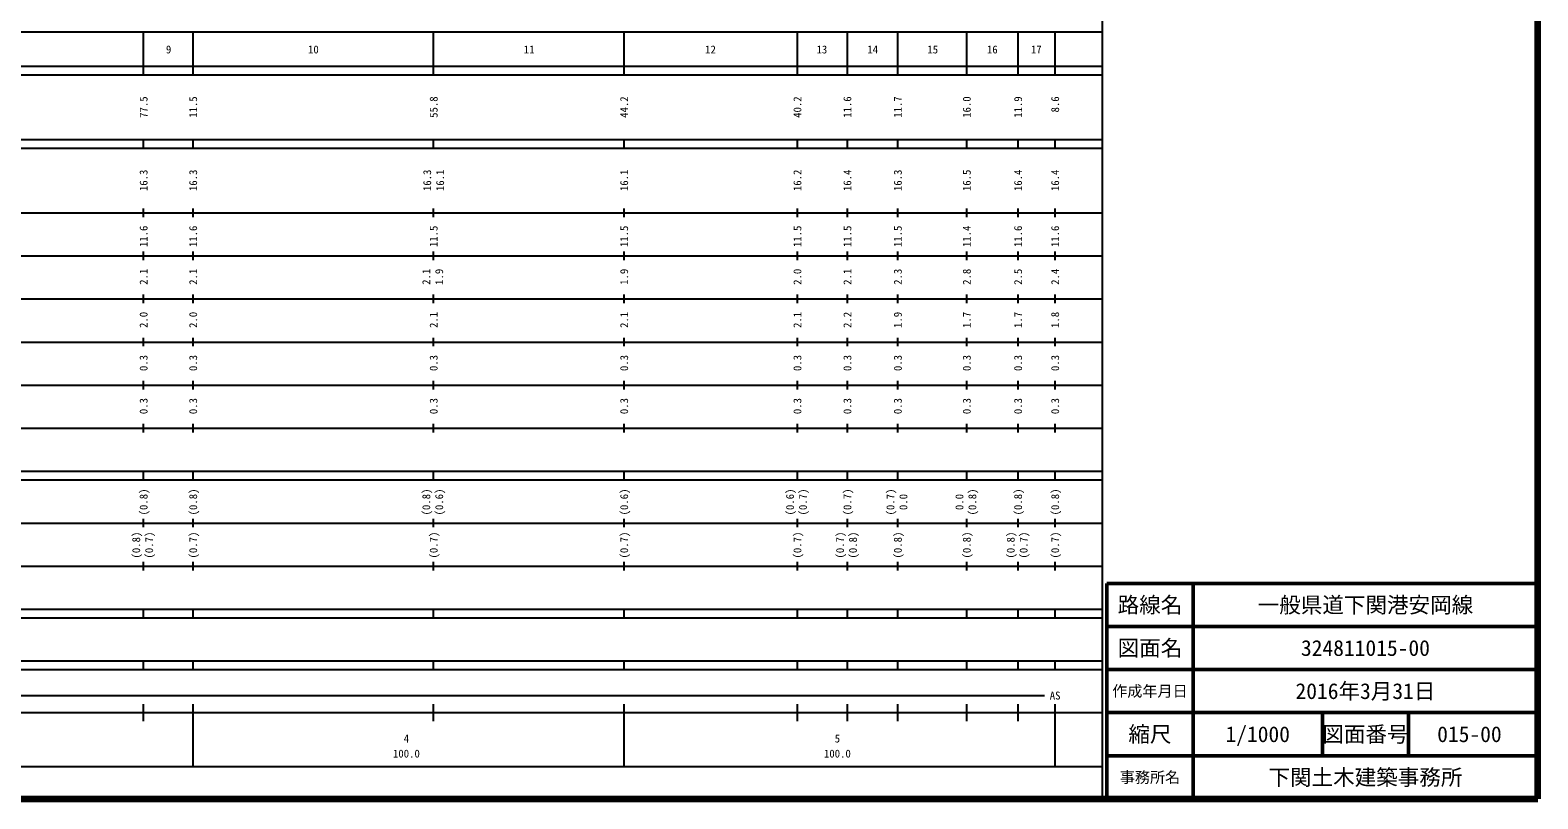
# Model space of a CAD drawing. Units: millimetres on the paper, enlarged 1000 times. Extents: x 40000 to 680000, y 20000 to 380000.
# Drawn here: x 330183 to 680000, y 20000 to 198357 of the extents above; entities that cross this region are included whole.
import ezdxf
from ezdxf.enums import TextEntityAlignment as Align

# ---------------------------------------------------------------- set-up
doc = ezdxf.new("R2010")
doc.units = ezdxf.units.MM
doc.header["$LTSCALE"] = 1000
for name, color, linetype, lineweight in [('M-TTL', 2, 'Continuous', 140), ('M-TTL-BAND', 7, 'Continuous', 25), ('M-TTL-FRAM', 2, 'Continuous', 50), ('M-TTL-LINE', 7, 'Continuous', 50)]:
    doc.layers.add(name, color=color, linetype=linetype, lineweight=lineweight)
doc.layers.add('M-TTL-TXT', color=7, linetype='Continuous')
doc.styles.add('ＭＳ ゴシック', font='')
doc.styles.get('ＭＳ ゴシック').set_extended_font_data('MS Gothic')

msp = doc.modelspace()

# ---------------------------------------------------------------- linework, layer by layer
at = {"layer": 'M-TTL'}
for p, q in [((680000, 20000), (680000, 380000)), ((40000, 20000), (680000, 20000))]:
    msp.add_line(p, q, dxfattribs=at)
at = {"layer": 'M-TTL-BAND'}
for p, q in [((579000, 20000), (579000, 370000)), ((68000, 198000), (579000, 198000)), ((356500, 188000), (356500, 198000)), ((368000, 188000), (368000, 198000)), ((423800, 188000), (423800, 198000)), ((468000, 188000), (468000, 198000)), ((508200, 188000), (508200, 198000)), ((519800, 188000), (519800, 198000)), ((531500, 188000), (531500, 198000)), ((547500, 188000), (547500, 198000)), ((559400, 188000), (559400, 198000)), ((568000, 188000), (568000, 198000)), ((40000, 190000), (579000, 190000)), ((40000, 188000), (579000, 188000)), ((40000, 173000), (579000, 173000)), ((356500, 171000), (356500, 173000)), ((368000, 171000), (368000, 173000)), ((423800, 171000), (423800, 173000)), ((468000, 171000), (468000, 173000)), ((508200, 171000), (508200, 173000)), ((519800, 171000), (519800, 173000)), ((531500, 171000), (531500, 173000)), ((547500, 171000), (547500, 173000)), ((559400, 171000), (559400, 173000)), ((568000, 171000), (568000, 173000)), ((40000, 171000), (579000, 171000)), ((40000, 156000), (579000, 156000)), ((356500, 155000), (356500, 157000)), ((368000, 155000), (368000, 157000)), ((423800, 155000), (423800, 157000)), ((468000, 155000), (468000, 157000)), ((508200, 155000), (508200, 157000)), ((519800, 155000), (519800, 157000)), ((531500, 155000), (531500, 157000)), ((547500, 155000), (547500, 157000)), ((559400, 155000), (559400, 157000)), ((568000, 155000), (568000, 157000)), ((356500, 145000), (356500, 147000)), ((368000, 145000), (368000, 147000)), ((423800, 145000), (423800, 147000)), ((468000, 145000), (468000, 147000)), ((508200, 145000), (508200, 147000)), ((519800, 145000), (519800, 147000)), ((531500, 145000), (531500, 147000)), ((547500, 145000), (547500, 147000)), ((559400, 145000), (559400, 147000)), ((568000, 145000), (568000, 147000)), ((46000, 146000), (579000, 146000)), ((356500, 135000), (356500, 137000)), ((368000, 135000), (368000, 137000)), ((423800, 135000), (423800, 137000)), ((468000, 135000), (468000, 137000)), ((508200, 135000), (508200, 137000)), ((519800, 135000), (519800, 137000)), ((531500, 135000), (531500, 137000)), ((547500, 135000), (547500, 137000)), ((559400, 135000), (559400, 137000)), ((568000, 135000), (568000, 137000)), ((52000, 136000), (579000, 136000)), ((46000, 126000), (579000, 126000)), ((356500, 125000), (356500, 127000)), ((368000, 125000), (368000, 127000)), ((423800, 125000), (423800, 127000)), ((468000, 125000), (468000, 127000)), ((508200, 125000), (508200, 127000)), ((519800, 125000), (519800, 127000)), ((531500, 125000), (531500, 127000)), ((547500, 125000), (547500, 127000)), ((559400, 125000), (559400, 127000)), ((568000, 125000), (568000, 127000)), ((52000, 116000), (579000, 116000)), ((356500, 115000), (356500, 117000)), ((368000, 115000), (368000, 117000)), ((423800, 115000), (423800, 117000)), ((468000, 115000), (468000, 117000)), ((508200, 115000), (508200, 117000)), ((519800, 115000), (519800, 117000)), ((531500, 115000), (531500, 117000)), ((547500, 115000), (547500, 117000)), ((559400, 115000), (559400, 117000)), ((568000, 115000), (568000, 117000)), ((46000, 106000), (579000, 106000)), ((356500, 105000), (356500, 107000)), ((368000, 105000), (368000, 107000)), ((423800, 105000), (423800, 107000)), ((468000, 105000), (468000, 107000)), ((508200, 105000), (508200, 107000)), ((519800, 105000), (519800, 107000)), ((531500, 105000), (531500, 107000)), ((547500, 105000), (547500, 107000)), ((559400, 105000), (559400, 107000)), ((568000, 105000), (568000, 107000)), ((40000, 96000), (579000, 96000)), ((356500, 94000), (356500, 96000)), ((368000, 94000), (368000, 96000)), ((423800, 94000), (423800, 96000)), ((468000, 94000), (468000, 96000)), ((508200, 94000), (508200, 96000)), ((519800, 94000), (519800, 96000)), ((531500, 94000), (531500, 96000)), ((547500, 94000), (547500, 96000)), ((559400, 94000), (559400, 96000)), ((568000, 94000), (568000, 96000)), ((40000, 94000), (579000, 94000)), ((49000, 84000), (579000, 84000)), ((356500, 83000), (356500, 85000)), ((368000, 83000), (368000, 85000)), ((423800, 83000), (423800, 85000)), ((468000, 83000), (468000, 85000)), ((508200, 83000), (508200, 85000)), ((519800, 83000), (519800, 85000)), ((531500, 83000), (531500, 85000)), ((547500, 83000), (547500, 85000)), ((559400, 83000), (559400, 85000)), ((568000, 83000), (568000, 85000)), ((40000, 74000), (579000, 74000)), ((356500, 73000), (356500, 75000)), ((368000, 73000), (368000, 75000)), ((423800, 73000), (423800, 75000)), ((468000, 73000), (468000, 75000)), ((508200, 73000), (508200, 75000)), ((519800, 73000), (519800, 75000)), ((531500, 73000), (531500, 75000)), ((547500, 73000), (547500, 75000)), ((559400, 73000), (559400, 75000)), ((568000, 73000), (568000, 75000)), ((40000, 64000), (579000, 64000)), ((356500, 62000), (356500, 64000)), ((368000, 62000), (368000, 64000)), ((423800, 62000), (423800, 64000)), ((468000, 62000), (468000, 64000)), ((508200, 62000), (508200, 64000)), ((519800, 62000), (519800, 64000)), ((531500, 62000), (531500, 64000)), ((547500, 62000), (547500, 64000)), ((559400, 62000), (559400, 64000)), ((568000, 62000), (568000, 64000)), ((40000, 62000), (579000, 62000)), ((40000, 52000), (579000, 52000)), ((40000, 50000), (579000, 50000)), ((356500, 50000), (356500, 52000)), ((368000, 50000), (368000, 52000)), ((423800, 50000), (423800, 52000)), ((468000, 50000), (468000, 52000)), ((508200, 50000), (508200, 52000)), ((519800, 50000), (519800, 52000)), ((531500, 50000), (531500, 52000)), ((547500, 50000), (547500, 52000)), ((559400, 50000), (559400, 52000)), ((568000, 50000), (568000, 52000)), ((71000, 44000), (565498, 44000)), ((356500, 38000), (356500, 42000)), ((368000, 27500), (368000, 42000)), ((423800, 38000), (423800, 42000)), ((468000, 27500), (468000, 42000)), ((508200, 38000), (508200, 42000)), ((519800, 38000), (519800, 42000)), ((531500, 38000), (531500, 42000)), ((547500, 38000), (547500, 42000)), ((559400, 38000), (559400, 42000)), ((568000, 27500), (568000, 42000)), ((40000, 40000), (579000, 40000)), ((68000, 27500), (579000, 27500))]:
    msp.add_line(p, q, dxfattribs=at)
at = {"layer": 'M-TTL-FRAM'}
for p, q in [((680000, 70000), (580000, 70000)), ((580000, 70000), (580000, 20000))]:
    msp.add_line(p, q, dxfattribs=at)
at = {"layer": 'M-TTL-LINE'}
for p, q in [((600000, 70000), (600000, 20000)), ((680000, 60000), (580000, 60000)), ((680000, 50000), (580000, 50000)), ((680000, 40000), (580000, 40000)), ((630000, 40000), (630000, 30000)), ((650000, 40000), (650000, 30000)), ((680000, 30000), (580000, 30000))]:
    msp.add_line(p, q, dxfattribs=at)

# ---------------------------------------------------------------- texts
at = {"layer": 'M-TTL-BAND', "style": 'ＭＳ ゴシック'}
for s, p in [('9', (362309, 192405)), ('10', (395898, 192405)), ('11', (445966, 192405)), ('12', (488039, 192405)), ('13', (513880, 192405)), ('14', (525677, 192405)), ('15', (539597, 192405)), ('16', (553424, 192405)), ('17', (563626, 192405)), ('AS', (568000, 42500)), ('4', (417481, 32523)), ('5', (517481, 32523)), ('100.0', (417481, 29033)), ('100.0', (517481, 29033))]:
    msp.add_text(s, height=1833, dxfattribs=at).set_placement(p, align=Align.BOTTOM_CENTER)
for s, p in [('77.5', (356500, 183000)), ('11.5', (368000, 183000)), ('55.8', (423800, 183000)), ('44.2', (468000, 183000)), ('40.2', (508200, 183000)), ('11.6', (519800, 183000)), ('11.7', (531500, 183000)), ('16.0', (547500, 183000)), ('11.9', (559400, 183000)), ('8.6', (568000, 183000)), ('16.3', (356500, 166000)), ('16.3', (368000, 166000)), ('16.3', (422300, 166000)), ('16.1', (425300, 166000)), ('16.1', (468000, 166000)), ('16.2', (508200, 166000)), ('16.4', (519800, 166000)), ('16.3', (531500, 166000)), ('16.5', (547500, 166000)), ('16.4', (559400, 166000)), ('16.4', (568000, 166000)), ('11.6', (356500, 153000)), ('11.6', (368000, 153000)), ('11.5', (423800, 153000)), ('11.5', (468000, 153000)), ('11.5', (508200, 153000)), ('11.5', (519800, 153000)), ('11.5', (531500, 153000)), ('11.4', (547500, 153000)), ('11.6', (559400, 153000)), ('11.6', (568000, 153000)), ('2.1', (356500, 143000)), ('2.1', (368000, 143000)), ('1.9', (468000, 143000)), ('2.0', (508200, 143000)), ('2.1', (519800, 143000)), ('2.3', (531500, 143000)), ('2.8', (547500, 143000)), ('2.5', (559400, 143000)), ('2.4', (568000, 143000)), ('2.0', (356500, 133000)), ('2.0', (368000, 133000)), ('2.1', (423800, 133000)), ('2.1', (468000, 133000)), ('2.1', (508200, 133000)), ('2.2', (519800, 133000)), ('1.9', (531500, 133000)), ('1.7', (547500, 133000)), ('1.7', (559400, 133000)), ('1.8', (568000, 133000)), ('0.3', (356500, 123000)), ('0.3', (368000, 123000)), ('0.3', (423800, 123000)), ('0.3', (468000, 123000)), ('0.3', (508200, 123000)), ('0.3', (519800, 123000)), ('0.3', (531500, 123000)), ('0.3', (547500, 123000)), ('0.3', (559400, 123000)), ('0.3', (568000, 123000)), ('0.3', (356500, 113000)), ('0.3', (368000, 113000)), ('0.3', (423800, 113000)), ('0.3', (468000, 113000)), ('0.3', (508200, 113000)), ('0.3', (519800, 113000)), ('0.3', (531500, 113000)), ('0.3', (547500, 113000)), ('0.3', (559400, 113000)), ('0.3', (568000, 113000)), ('(0.8)', (356500, 92000)), ('(0.8)', (368000, 92000)), ('(0.6)', (468000, 92000)), ('(0.7)', (519800, 92000)), ('(0.8)', (559400, 92000)), ('(0.8)', (568000, 92000)), ('(0.7)', (368000, 82000)), ('(0.7)', (423800, 82000)), ('(0.7)', (468000, 82000)), ('(0.7)', (508200, 82000)), ('(0.8)', (531500, 82000)), ('(0.8)', (547500, 82000)), ('(0.7)', (568000, 82000))]:
    msp.add_text(s, height=1833, rotation=90, dxfattribs=at).set_placement(p, align=Align.MIDDLE_RIGHT)
for s, p in [('2.1', (423550, 141125)), ('1.9', (426550, 141125)), ('(0.8)', (423550, 88875)), ('(0.6)', (426550, 88875)), ('(0.6)', (507950, 88875)), ('(0.7)', (510950, 88875)), ('(0.7)', (531250, 88875)), ('(0.8)', (550250, 88875)), ('0.0', (534250, 88875)), ('0.0', (547250, 88875)), ('(0.8)', (356250, 78875)), ('(0.7)', (359250, 78875)), ('(0.7)', (519550, 78875)), ('(0.8)', (522550, 78875)), ('(0.8)', (559150, 78875)), ('(0.7)', (562150, 78875))]:
    msp.add_text(s, height=1833, rotation=90, dxfattribs=at).set_placement(p, align=Align.BOTTOM_CENTER)
at = {"layer": 'M-TTL-TXT', "style": 'ＭＳ ゴシック'}
for s, height, p in [('路線名', 3666, (590000, 65000)), ('路線名', 3666, (590000, 65000)), ('一般県道下関港安岡線', 3666, (640000, 65000)), ('図面名', 3666, (590000, 55000)), ('図面名', 3666, (590000, 55000)), ('324811015-00', 3666, (640000, 55000)), ('作成年月日', 2566, (590000, 45000)), ('作成年月日', 2566, (590000, 45000)), ('2016年3月31日', 3666, (640000, 45000)), ('縮尺', 3666, (590000, 35000)), ('縮尺', 3666, (590000, 35000)), ('1/1000', 3666, (615000, 35000)), ('図面番号', 3666, (640000, 35000)), ('図面番号', 3666, (640000, 35000)), ('015-00', 3666, (664125, 35000)), ('事務所名', 2566, (590000, 25000)), ('事務所名', 2566, (590000, 25000)), ('下関土木建築事務所', 3666, (640000, 25000))]:
    msp.add_text(s, height=height, dxfattribs=at).set_placement(p, align=Align.MIDDLE_CENTER)

doc.saveas('drawing.dxf')
